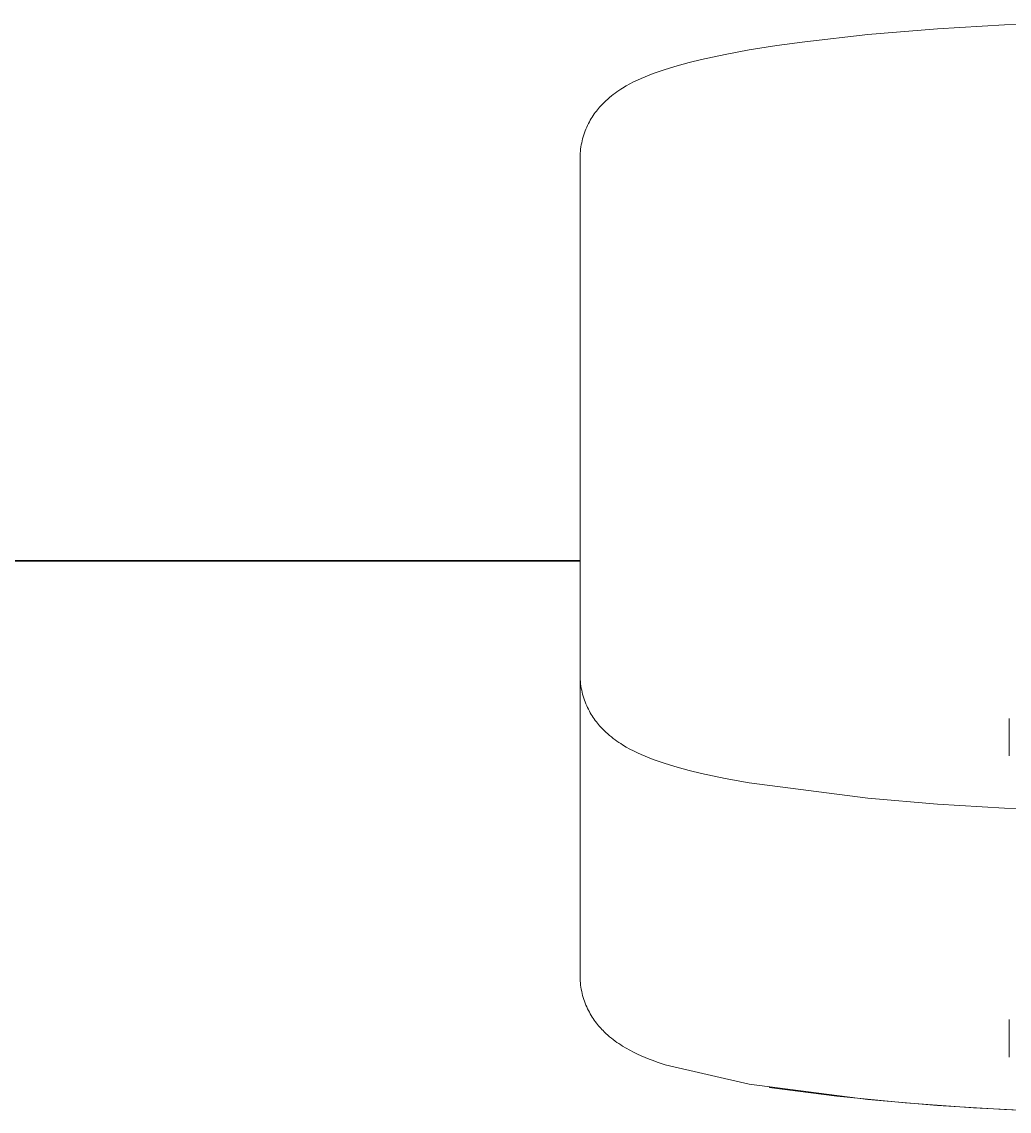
# Model space of a CAD drawing. Header units: inches. Extents: x -9 to 187, y -3 to 135.
# Drawn here: x 3.273 to 4.487, y 112.526 to 113.865 of the extents above; entities that cross this region are included whole.
import ezdxf

# ---------------------------------------------------------------- set-up
doc = ezdxf.new("R2010")
doc.units = ezdxf.units.IN
doc.layers.add('ZANO_R', color=7, linetype='Continuous', lineweight=0)

msp = doc.modelspace()

# ---------------------------------------------------------------- linework, layer by layer
at = {"layer": 'ZANO_R'}
for p, q in [((4.4818, 113.86182), (4.56825, 113.86544)), ((4.31377, 113.84967), (4.39938, 113.85681)), ((4.39938, 113.85681), (4.4818, 113.86182)), ((4.2018, 113.83626), (4.23612, 113.84099)), ((4.23612, 113.84099), (4.31377, 113.84967)), ((4.10888, 113.81913), (4.13815, 113.82542)), ((4.13815, 113.82542), (4.16759, 113.83083)), ((4.16759, 113.83083), (4.2018, 113.83626)), ((4.06431, 113.80694), (4.07905, 113.81142)), ((4.07905, 113.81142), (4.09391, 113.81549)), ((4.09391, 113.81549), (4.10888, 113.81913)), ((4.03987, 113.79797), (4.04469, 113.79995)), ((4.04469, 113.79995), (4.04955, 113.80184)), ((4.04955, 113.80184), (4.05444, 113.80363)), ((4.05444, 113.80363), (4.05936, 113.80533)), ((4.05936, 113.80533), (4.06431, 113.80694)), ((4.01201, 113.78393), (4.0166, 113.78666)), ((4.0166, 113.78666), (4.02115, 113.78917)), ((4.02115, 113.78917), (4.02565, 113.79149)), ((4.02565, 113.79149), (4.03035, 113.79374)), ((4.03035, 113.79374), (4.03509, 113.7959)), ((4.03509, 113.7959), (4.03987, 113.79797)), ((3.99382, 113.77049), (3.99605, 113.77242)), ((3.99605, 113.77242), (3.9983, 113.77428)), ((3.9983, 113.77428), (4.00057, 113.77606)), ((4.00057, 113.77606), (4.00284, 113.77777)), ((4.00284, 113.77777), (4.00513, 113.77941)), ((4.00513, 113.77941), (4.00742, 113.78098)), ((4.00742, 113.78098), (4.00972, 113.78249)), ((4.00972, 113.78249), (4.01201, 113.78393)), ((3.98113, 113.75727), (3.98247, 113.7589)), ((3.98247, 113.7589), (3.98383, 113.76048)), ((3.98383, 113.76048), (3.98521, 113.76202)), ((3.98521, 113.76202), (3.9866, 113.76351)), ((3.9866, 113.76351), (3.988, 113.76496)), ((3.988, 113.76496), (3.98941, 113.76637)), ((3.98941, 113.76637), (3.9916, 113.76847)), ((3.9916, 113.76847), (3.99382, 113.77049)), ((3.97232, 113.74444), (3.9735, 113.74644)), ((3.9735, 113.74644), (3.97471, 113.74838)), ((3.97471, 113.74838), (3.97595, 113.75026)), ((3.97595, 113.75026), (3.97721, 113.75209)), ((3.97721, 113.75209), (3.97849, 113.75387)), ((3.97849, 113.75387), (3.9798, 113.7556)), ((3.9798, 113.7556), (3.98113, 113.75727)), ((3.96516, 113.72892), (3.96603, 113.73126)), ((3.96603, 113.73126), (3.96696, 113.73357)), ((3.96696, 113.73357), (3.96795, 113.73585)), ((3.96795, 113.73585), (3.96898, 113.73809)), ((3.96898, 113.73809), (3.97006, 113.74027)), ((3.97006, 113.74027), (3.97118, 113.74238)), ((3.97118, 113.74238), (3.97232, 113.74444)), ((3.96175, 113.71671), (3.9623, 113.71921)), ((3.9623, 113.71921), (3.96292, 113.72168)), ((3.96292, 113.72168), (3.96361, 113.72413)), ((3.96361, 113.72413), (3.96435, 113.72654)), ((3.96435, 113.72654), (3.96516, 113.72892)), ((3.96004, 113.70377), (3.96024, 113.70641)), ((3.96024, 113.70641), (3.96051, 113.70903)), ((3.96051, 113.70903), (3.96085, 113.71161)), ((3.96085, 113.71161), (3.96126, 113.71418)), ((3.96126, 113.71418), (3.96175, 113.71671)), ((3.95988, 113.69841), (3.95992, 113.7011)), ((3.95988, 113.1128), (3.95988, 113.69839)), ((3.95992, 113.7011), (3.96004, 113.70377)), ((3.95988, 113.20321), (-1.5516, 113.20321)), ((3.95988, 113.2025), (-1.5516, 113.2025)), ((3.95989, 113.11265), (3.95988, 113.1128)), ((3.95988, 113.06211), (3.95988, 113.11265)), ((3.95992, 113.05938), (3.95988, 113.06207)), ((3.95988, 112.7425), (3.95988, 113.06207)), ((3.96004, 113.05672), (3.95992, 113.05938)), ((3.96024, 113.05408), (3.96004, 113.05672)), ((3.96051, 113.05146), (3.96024, 113.05408)), ((3.96085, 113.04888), (3.96051, 113.05146)), ((3.96127, 113.04632), (3.96085, 113.04888)), ((3.96175, 113.04378), (3.96127, 113.04632)), ((3.9623, 113.04128), (3.96175, 113.04378)), ((3.96292, 113.03881), (3.9623, 113.04128)), ((3.96361, 113.03637), (3.96292, 113.03881)), ((3.96435, 113.03396), (3.96361, 113.03637)), ((3.96516, 113.03158), (3.96435, 113.03396)), ((3.96603, 113.02924), (3.96516, 113.03158)), ((3.96696, 113.02693), (3.96603, 113.02924)), ((3.96795, 113.02465), (3.96696, 113.02693)), ((3.96898, 113.02241), (3.96795, 113.02465)), ((3.97006, 113.02023), (3.96898, 113.02241)), ((3.97118, 113.01812), (3.97006, 113.02023)), ((3.97232, 113.01606), (3.97118, 113.01812)), ((3.9735, 113.01406), (3.97232, 113.01606)), ((3.97471, 113.01212), (3.9735, 113.01406)), ((3.97595, 113.01024), (3.97471, 113.01212)), ((3.97721, 113.00841), (3.97595, 113.01024)), ((3.97849, 113.00663), (3.97721, 113.00841)), ((4.48741, 112.96287), (4.48741, 113.00881)), ((3.9798, 113.0049), (3.97849, 113.00663)), ((3.98113, 113.00323), (3.9798, 113.0049)), ((3.98247, 113.0016), (3.98113, 113.00323)), ((3.98383, 113.00002), (3.98247, 113.0016)), ((3.98521, 112.99848), (3.98383, 113.00002)), ((3.9866, 112.99699), (3.98521, 112.99848)), ((3.988, 112.99554), (3.9866, 112.99699)), ((3.98941, 112.99413), (3.988, 112.99554)), ((3.9916, 112.99203), (3.98941, 112.99413)), ((3.99382, 112.99001), (3.9916, 112.99203)), ((3.99605, 112.98808), (3.99382, 112.99001)), ((3.9983, 112.98622), (3.99605, 112.98808)), ((4.00057, 112.98444), (3.9983, 112.98622)), ((4.00284, 112.98273), (4.00057, 112.98444)), ((4.00513, 112.98109), (4.00284, 112.98273)), ((4.00742, 112.97952), (4.00513, 112.98109)), ((4.00972, 112.97801), (4.00742, 112.97952)), ((4.01201, 112.97657), (4.00972, 112.97801)), ((4.0166, 112.97384), (4.01201, 112.97657)), ((4.02115, 112.97133), (4.0166, 112.97384)), ((4.02565, 112.969), (4.02115, 112.97133)), ((4.03035, 112.96676), (4.02565, 112.969)), ((4.03509, 112.9646), (4.03035, 112.96676)), ((4.03987, 112.96253), (4.03509, 112.9646)), ((4.04469, 112.96055), (4.03987, 112.96253)), ((4.04955, 112.95866), (4.04469, 112.96055)), ((4.05444, 112.95687), (4.04955, 112.95866)), ((4.05936, 112.95516), (4.05444, 112.95687)), ((4.06431, 112.95356), (4.05936, 112.95516)), ((4.07905, 112.94908), (4.06431, 112.95356)), ((4.09391, 112.94501), (4.07905, 112.94908)), ((4.10888, 112.94137), (4.09391, 112.94501)), ((4.13815, 112.93508), (4.10888, 112.94137)), ((4.16759, 112.92967), (4.13815, 112.93508)), ((4.31377, 112.91082), (4.16759, 112.92967)), ((4.39938, 112.90369), (4.31377, 112.91082)), ((4.4818, 112.89868), (4.39938, 112.90369)), ((4.52751, 112.89657), (4.4818, 112.89868)), ((3.95989, 112.74235), (3.95988, 112.7425)), ((3.95988, 112.69181), (3.95988, 112.74235)), ((3.95992, 112.68909), (3.95988, 112.69178)), ((3.96004, 112.68642), (3.95992, 112.68909)), ((3.96024, 112.68378), (3.96004, 112.68642)), ((3.96051, 112.68117), (3.96024, 112.68378)), ((3.96085, 112.67858), (3.96051, 112.68117)), ((3.96127, 112.67602), (3.96085, 112.67858)), ((3.96175, 112.67349), (3.96127, 112.67602)), ((3.9623, 112.67099), (3.96175, 112.67349)), ((3.96292, 112.66851), (3.9623, 112.67099)), ((3.96361, 112.66607), (3.96292, 112.66851)), ((3.96435, 112.66366), (3.96361, 112.66607)), ((3.96516, 112.66128), (3.96435, 112.66366)), ((3.96603, 112.65894), (3.96516, 112.66128)), ((3.96696, 112.65663), (3.96603, 112.65894)), ((3.96795, 112.65435), (3.96696, 112.65663)), ((3.96898, 112.65212), (3.96795, 112.65435)), ((3.97006, 112.64994), (3.96898, 112.65212)), ((3.97118, 112.64782), (3.97006, 112.64994)), ((3.97232, 112.64576), (3.97118, 112.64782)), ((3.9735, 112.64377), (3.97232, 112.64576)), ((3.97471, 112.64183), (3.9735, 112.64377)), ((3.97595, 112.63994), (3.97471, 112.64183)), ((3.97721, 112.63811), (3.97595, 112.63994)), ((3.97849, 112.63633), (3.97721, 112.63811)), ((3.9798, 112.63461), (3.97849, 112.63633)), ((3.98113, 112.63293), (3.9798, 112.63461)), ((3.98247, 112.6313), (3.98113, 112.63293)), ((4.48741, 112.59258), (4.48741, 112.63879)), ((3.98383, 112.62972), (3.98247, 112.6313)), ((3.98521, 112.62818), (3.98383, 112.62972)), ((3.9866, 112.62669), (3.98521, 112.62818)), ((3.988, 112.62524), (3.9866, 112.62669)), ((3.98941, 112.62383), (3.988, 112.62524)), ((3.9916, 112.62173), (3.98941, 112.62383)), ((3.99382, 112.61972), (3.9916, 112.62173)), ((3.99605, 112.61778), (3.99382, 112.61972)), ((3.9983, 112.61593), (3.99605, 112.61778)), ((4.00057, 112.61414), (3.9983, 112.61593)), ((4.00284, 112.61244), (4.00057, 112.61414)), ((4.00513, 112.6108), (4.00284, 112.61244)), ((4.00742, 112.60923), (4.00513, 112.6108)), ((4.00972, 112.60772), (4.00742, 112.60923)), ((4.01201, 112.60627), (4.00972, 112.60772)), ((4.0166, 112.60355), (4.01201, 112.60627)), ((4.02115, 112.60103), (4.0166, 112.60355)), ((4.02565, 112.59871), (4.02115, 112.60103)), ((4.03035, 112.59646), (4.02565, 112.59871)), ((4.03509, 112.5943), (4.03035, 112.59646)), ((4.03987, 112.59223), (4.03509, 112.5943)), ((4.04469, 112.59025), (4.03987, 112.59223)), ((4.04955, 112.58837), (4.04469, 112.59025)), ((4.05444, 112.58657), (4.04955, 112.58837)), ((4.05936, 112.58487), (4.05444, 112.58657)), ((4.06431, 112.58326), (4.05936, 112.58487)), ((4.16759, 112.55938), (4.06431, 112.58326)), ((4.31377, 112.54053), (4.16759, 112.55938)), ((4.27566, 112.54474), (4.19213, 112.55531)), ((4.35944, 112.53635), (4.27566, 112.54474)), ((4.39938, 112.53339), (4.31377, 112.54053)), ((4.44341, 112.53016), (4.35944, 112.53635)), ((4.4818, 112.52839), (4.39938, 112.53339)), ((4.52751, 112.52617), (4.44341, 112.53016)), ((4.52751, 112.52628), (4.4818, 112.52839))]:
    msp.add_line(p, q, dxfattribs=at)

doc.saveas('drawing.dxf')
